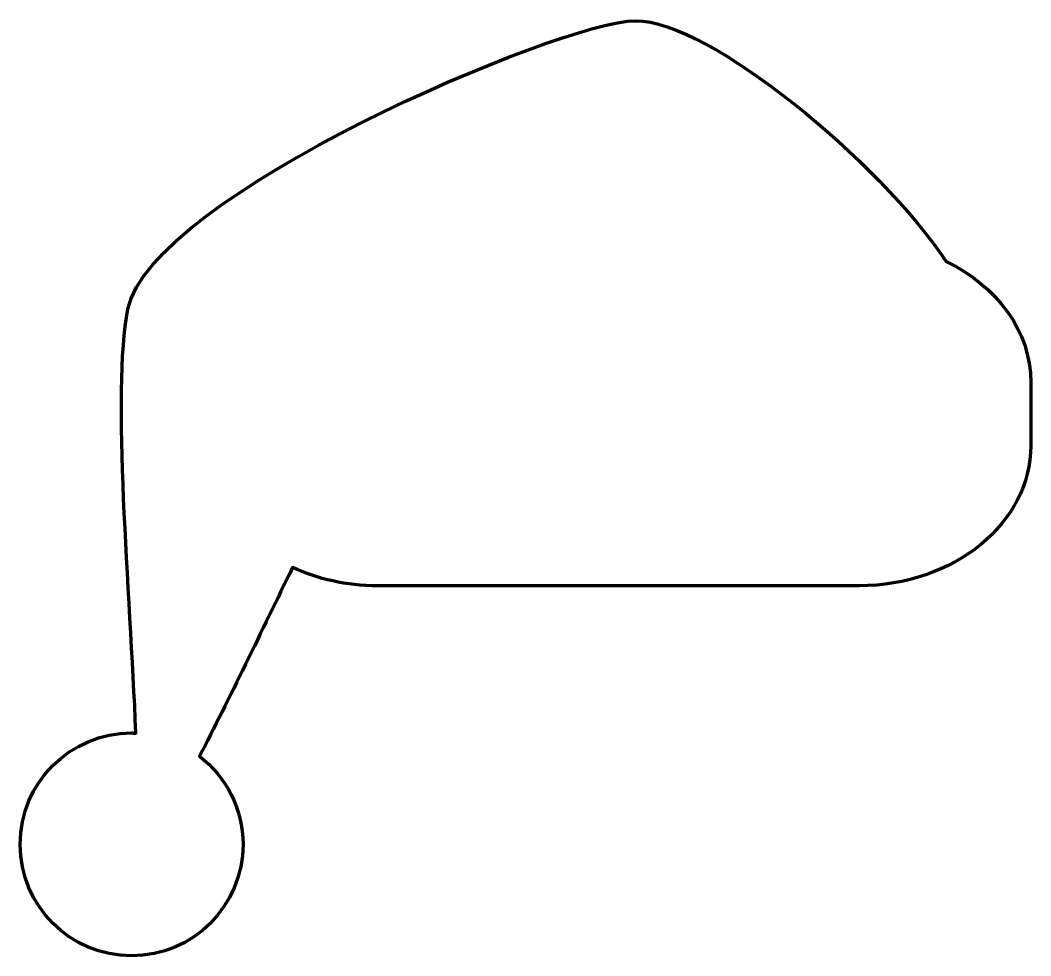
# Model space of a CAD drawing. Header units: inches. Extents: x 1 to 431, y 1 to 399.
import ezdxf

# ---------------------------------------------------------------- set-up
doc = ezdxf.new("R2010")
doc.units = ezdxf.units.IN
doc.header["$MEASUREMENT"] = 0
doc.layers.add('Layer 1', color=7, linetype='Continuous')

# ---------------------------------------------------------------- blocks, each defined once
blk = doc.blocks.new('block 2')
at = {"layer": 'Layer 1', "color": 7, "lineweight": 70}
blk.add_open_spline([(394.95, 296.38), (366.75, 338.81), (294.02, 398.98), (262.83, 398.76), (230.69, 398.54), (56.33, 324.34), (46.85, 276.05), (39.86, 240.44), (47.82, 156.81), (50.22, 95.71), (49.61, 95.73), (49.02, 95.8), (48.4, 95.8), (22.22, 95.8), (1, 74.58), (1, 48.4), (1, 22.22), (22.22, 1), (48.4, 1), (74.58, 1), (95.8, 22.22), (95.8, 48.4), (95.8, 63.7), (88.53, 77.26), (77.28, 85.93), (89.73, 109.79), (103.83, 139.45), (116.88, 166.2), (127.54, 161.25), (139.85, 158.38), (152.99, 158.38), (152.99, 158.38), (357.86, 158.38), (357.86, 158.38), (398.26, 158.38), (431, 185.12), (431, 218.11), (431, 218.11), (431, 244.96), (431, 244.96), (431, 266.88), (416.5, 285.99), (394.95, 296.38)], degree=3, knots=[0, 0, 0, 0, 1, 1, 1, 2, 2, 2, 3, 3, 3, 4, 4, 4, 5, 5, 5, 6, 6, 6, 7, 7, 7, 8, 8, 8, 9, 9, 9, 10, 10, 10, 11, 11, 11, 12, 12, 12, 13, 13, 13, 14, 14, 14, 14], dxfattribs=at)

msp = doc.modelspace()

# ---------------------------------------------------------------- block references
at = {"layer": 'Layer 1'}
msp.add_blockref('block 2', (0, 0), dxfattribs=at)

doc.saveas('drawing.dxf')
